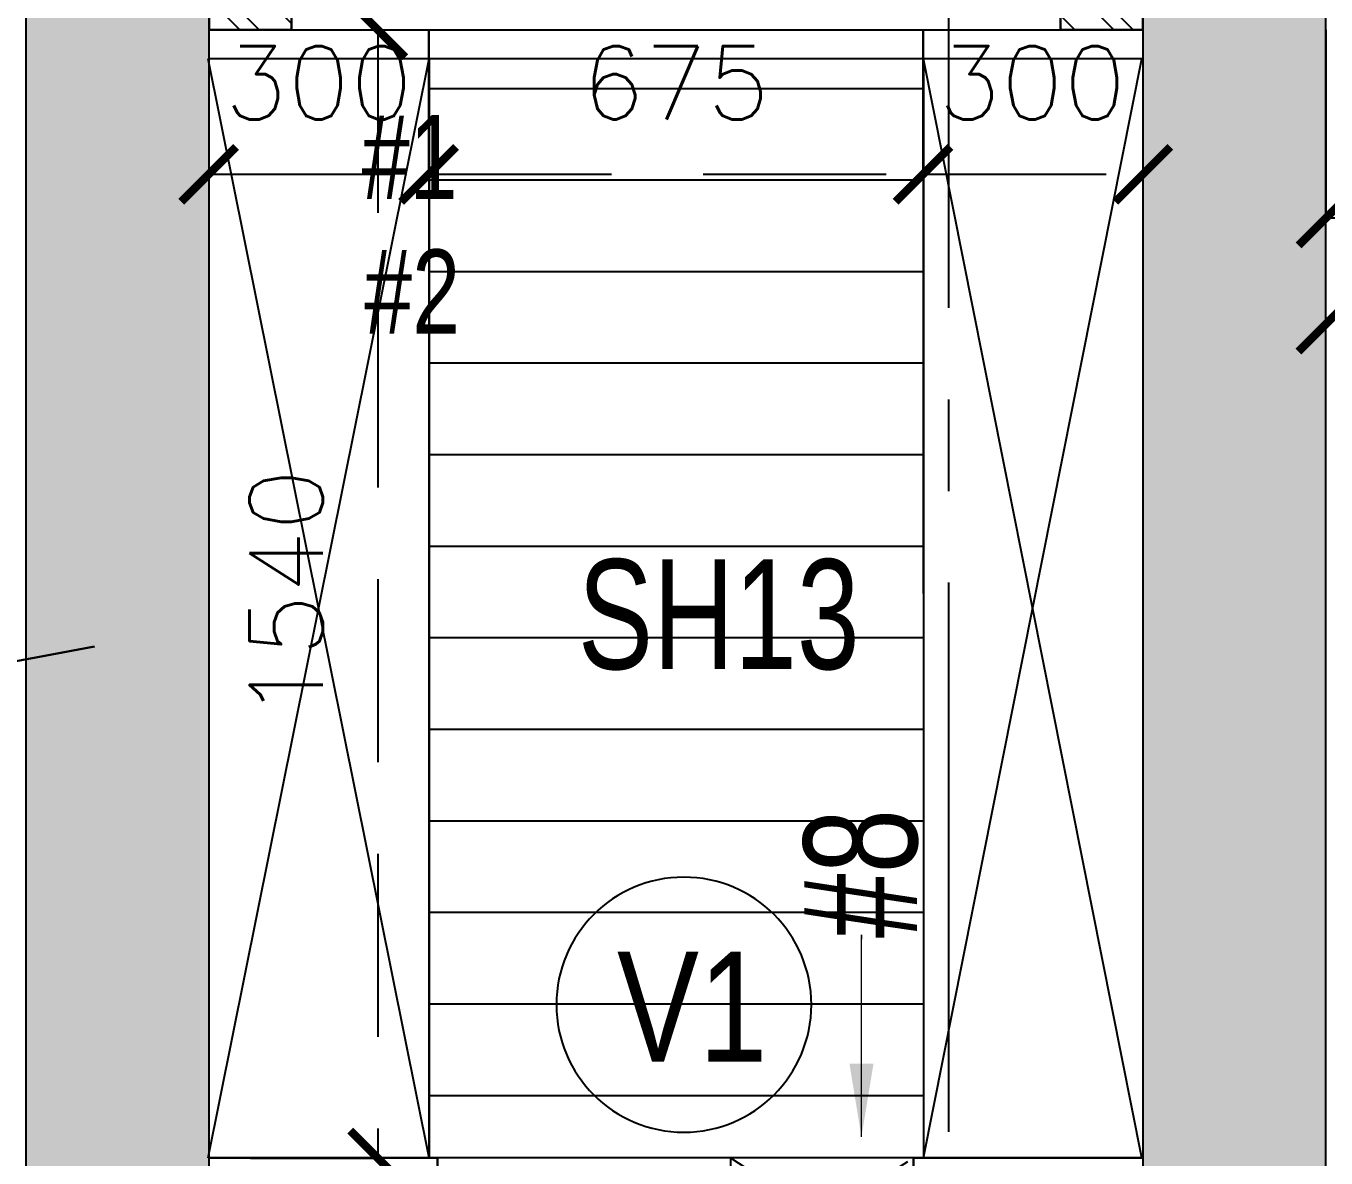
# Model space of a CAD drawing. Header units: millimetres. Extents: x 1180970 to 1231451, y -5737889 to -5695638.
# Drawn here: x 1213337 to 1215112, y -5711639 to -5710093 of the extents above; entities that cross this region are included whole.
import ezdxf
from ezdxf.enums import TextEntityAlignment as Align

# ---------------------------------------------------------------- set-up
doc = ezdxf.new("R2010")
doc.units = ezdxf.units.MM
doc.header["$LTSCALE"] = 1000
doc.header["$MEASUREMENT"] = 0
for name, pattern in [('3BHK-A$1$AUDIT_D_120904163729-0', [0]), ('3BHK-A$2$HIDDEN', [0.375, 0.25, -0.125]), ('AUDIT_D_120904163729-0', [0]), ('T8(T9 IS SIMILAR) - GROUND FLOOR - DIMENSION & TEXTING$0$HIDDEN', [0.375, 0.25, -0.125]), ('T8_REFUGE COLUMNS$0$CENTER2', [1.125, 0.75, -0.125, 0.125, -0.125])]:
    doc.linetypes.add(name, pattern=pattern)
doc.layers.get('0').update_dxf_attribs({"linetype": 'AUDIT_D_120904163729-0'})
for name, color, linetype, lineweight in [('3BHK-A$1$$1$A-WALL- 160', 6, 'Continuous', 30), ('T8 - GROUND FLOOR CORE$0$a-Text', 4, 'Continuous', 0), ('T8 - GROUND FLOOR CORE$0$wall', 22, 'Continuous', 30), ('T8(T9 IS SIMILAR) - GROUND FLOOR - DIMENSION & TEXTING$0$R0-18-10-2014-T1-1st Podium Floor Plan$0$Text', 2, 'Continuous', 0), ('T8(T9 IS SIMILAR) - GROUND FLOOR$0$D&W', 8, 'Continuous', 25)]:
    doc.layers.add(name, color=color, linetype=linetype, lineweight=lineweight)
for name, color, linetype in [('3BHK-A$1$$1$CUT-OUT', 49, 'Continuous'), ('3BHK-A$1$A-HATCH -160', 251, '3BHK-A$1$AUDIT_D_120904163729-0'), ('3BHK-A$1$CUT-OUT', 49, 'Continuous'), ('3BHK-A$1$ELE 1', 1, 'Continuous'), ('T8(T9 IS SIMILAR) - GROUND FLOOR - DIMENSION & TEXTING$0$A-DIMENSIONS', 2, 'T8(T9 IS SIMILAR) - GROUND FLOOR - DIMENSION & TEXTING$0$HIDDEN'), ('T8(T9 IS SIMILAR) - GROUND FLOOR - DIMENSION & TEXTING$0$a-window-no', 125, 'Continuous'), ('T8_REFUGE COLUMNS$0$A-CENTERLINE', 193, 'T8_REFUGE COLUMNS$0$CENTER2'), ('T8_REFUGE COLUMNS$0$A-RCC COLS', 3, 'Continuous')]:
    doc.layers.add(name, color=color, linetype=linetype)
doc.layers.add('T8_REFUGE COLUMNS$0$COL-HATCH', color=7, linetype='Continuous', lineweight=25, true_color=0xa3a3a3)
doc.styles.add('T8 - GROUND FLOOR CORE$0$ARIAL ARROW', font='swisscl.ttf')
doc.styles.add('T8(T9 IS SIMILAR) - GROUND FLOOR - DIMENSION & TEXTING$0$ARIAL ARROW', font='swisscl.ttf')
doc.styles.add('T8(T9 IS SIMILAR) - GROUND FLOOR - DIMENSION & TEXTING$0$LODHA STANDERD', font='sanss___.ttf')
doc.styles.add('T8(T9 IS SIMILAR) - GROUND FLOOR - DIMENSION & TEXTING$0$Romans 1', font='romans.shx', dxfattribs={"height": 100})
doc.styles.add('T8(T9 IS SIMILAR) - GROUND FLOOR - DIMENSION & TEXTING$0$Tahoma', font='tahoma.ttf')
doc.dimstyles.new('T8(T9 IS SIMILAR) - GROUND FLOOR - DIMENSION & TEXTING$0$ALPINE S', dxfattribs={"dimscale": 0, "dimtxt": 100, "dimasz": 75, "dimexe": 0, "dimexo": 0, "dimgap": 75, "dimtad": 1, "dimdec": 0, "dimzin": 0, "dimdsep": 46, "dimtxsty": 'T8(T9 IS SIMILAR) - GROUND FLOOR - DIMENSION & TEXTING$0$Romans 1', "dimblk": 'T8(T9 IS SIMILAR) - GROUND FLOOR - DIMENSION & TEXTING$0$_ArchTick', "dimcen": 0.09, "dimclrd": 256, "dimclre": 256, "dimclrt": 7, "dimadec": 0, "dimazin": 0, "dimtfac": 1, "dimtdec": 0, "dimtofl": 0, "dimtmove": 1, "dimatfit": 0, "dimldrblk": 'T8(T9 IS SIMILAR) - GROUND FLOOR - DIMENSION & TEXTING$0$_Open90', "dimfxl": 1, "dimtolj": 1, "dimtzin": 0, "dimarcsym": 0})
doc.dimstyles.new('T8(T9 IS SIMILAR) - GROUND FLOOR - DIMENSION & TEXTING$0$SAMATA STD', dxfattribs={"dimtxt": 100, "dimasz": 50, "dimexe": 50, "dimexo": 50, "dimgap": 10, "dimtad": 0, "dimdec": 0, "dimrnd": 5, "dimzin": 0, "dimdsep": 46, "dimtxsty": 'T8(T9 IS SIMILAR) - GROUND FLOOR - DIMENSION & TEXTING$0$Tahoma', "dimblk": 'T8(T9 IS SIMILAR) - GROUND FLOOR - DIMENSION & TEXTING$0$_Origin2', "dimcen": -50, "dimdle": 50, "dimclrd": 7, "dimclre": 7, "dimclrt": 7, "dimadec": 0, "dimazin": 0, "dimtfac": 1, "dimtdec": 0, "dimtmove": 1, "dimatfit": 3, "dimfxl": 150, "dimtfill": 1, "dimtolj": 1, "dimtzin": 0, "dimlwd": -1, "dimlwe": -1, "dimarcsym": 0})
pattern_1 = [(45, (-0.65, 1285.594), (-39.77475644, 39.77475644), []), (45, (25.864, 1285.594), (-39.77475644, 39.77475644), [])]

# ---------------------------------------------------------------- blocks, each defined once
blk = doc.blocks.new('3BHK-A')
at = {"layer": '3BHK-A$1$A-HATCH -160', "linetype": 'ByBlock'}
h = blk.add_hatch(dxfattribs=at)
h.set_pattern_fill('ANSI32', color=256, scale=150)
h.set_pattern_definition(pattern_1)
h.paths.add_polyline_path([(1197682.4, -5709940), (1197794.9, -5709940), (1197794.9, -5710099.8), (1197682.4, -5710099.8)])
h = blk.add_hatch(dxfattribs=at)
h.set_pattern_fill('ANSI32', color=256, scale=150)
h.set_pattern_definition(pattern_1)
h.paths.add_polyline_path([(1198844.9, -5710099.8), (1198957.4, -5710099.8), (1198957.4, -5709939.8), (1198844.9, -5709939.8)])
at = {"layer": '3BHK-A$1$CUT-OUT'}
h = blk.add_hatch(dxfattribs=at)
h.set_pattern_fill('ANSI31', color=256, scale=1000, angle=135)
h.set_pattern_definition([(180, (11267.68, 7945.86), (-2e-14, -125), [])])
h.paths.add_polyline_path([(1198657.1, -5710098.5), (1197982.2, -5710098.5), (1197981.9, -5711639.1), (1198657.1, -5711639.1)])
at = {"linetype": '3BHK-A$2$HIDDEN', "ltscale": 0.1}
for p, q in [((1198245.6, -5711799.1, 0), (1197995.6, -5711639.1, 0)), ((1198245.6, -5711639.1, 0), (1197995.6, -5711799.1, 0))]:
    blk.add_line(p, q, dxfattribs=at)
at = {"linetype": '3BHK-A$2$HIDDEN', "ltscale": 0.1, "elevation": 0}
blk.add_lwpolyline([(1198245.6, -5711799.1), (1197995.6, -5711799.1), (1197995.6, -5711639.1), (1198245.6, -5711639.1)], close=True, dxfattribs=at)
at = {"layer": '3BHK-A$1$$1$A-WALL- 160', "linetype": 'ByBlock'}
for p, q in [((1197682.4, -5711639.1, 0), (1197995.6, -5711639.1, 0)), ((1197995.6, -5711799.1, 0), (1197995.6, -5711639.1, 0)), ((1198645.6, -5711799.1, 0), (1198645.6, -5711639.1, 0)), ((1198645.6, -5711639.1, 0), (1198958.7, -5711639.1, 0))]:
    blk.add_line(p, q, dxfattribs=at)
at = {"layer": '3BHK-A$1$$1$A-WALL- 160', "linetype": 'ByBlock', "elevation": 0}
for points in [[(1197794.9, -5709938.5), (1197682.4, -5709938.5), (1197682.4, -5710098.5), (1197794.9, -5710098.5)], [(1198844.9, -5709938.5), (1198957.4, -5709938.5), (1198957.4, -5710098.5), (1198844.9, -5710098.5)]]:
    blk.add_lwpolyline(points, close=True, dxfattribs=at)
at = {"layer": '3BHK-A$1$$1$CUT-OUT'}
blk.add_line((1198844.9, -5710098.5, 0), (1197794.9, -5710098.5, 0), dxfattribs=at)
at = {"layer": '3BHK-A$1$CUT-OUT'}
for p, q in [((1197683.8, -5711639.1, 0), (1197982, -5710138.5, 0.4)), ((1197982, -5711639.1, 0.4), (1197683.8, -5710138.5, 0)), ((1198958.8, -5711639.1, 0), (1198657.1, -5710138.5, 0.4)), ((1198657.1, -5711639.1, 0.4), (1198958.8, -5710138.5, 0))]:
    blk.add_line(p, q, dxfattribs=at)
at = {"layer": '3BHK-A$1$CUT-OUT', "elevation": 0.4}
blk.add_lwpolyline([(1198657.1, -5710098.5), (1197982.2, -5710098.5), (1197981.9, -5711639.1), (1198657.1, -5711639.1)], close=True, dxfattribs=at)
at = {"layer": '3BHK-A$1$ELE 1', "linetype": 'ByBlock'}
for p, q in [((1197683.8, -5710138.5, 0), (1198957.5, -5710138.5, -0.5)), ((1197982, -5710138.5, 0.4), (1197982, -5711639.1, 0.4)), ((1198657.1, -5710138.5, 0.4), (1198657.1, -5711639.1, 0.4))]:
    blk.add_line(p, q, dxfattribs=at)
blk = doc.blocks.new('T8_REFUGE COLUMNS')
at = {"layer": 'T8_REFUGE COLUMNS$0$COL-HATCH', "linetype": 'ByBlock'}
h = blk.add_hatch(color=256, dxfattribs=at)
h.dxf.hatch_style = 1
h.paths.add_polyline_path([(1213587.1, -5709939.9), (1213337.1, -5709939.9), (1213337.1, -5714149.9), (1213587.1, -5714149.9)])
h = blk.add_hatch(color=256, dxfattribs=at)
h.dxf.hatch_style = 1
h.paths.add_polyline_path([(1214862.1, -5711799.9), (1215112.1, -5711799.9), (1215112.1, -5709939.9), (1214862.1, -5709939.9)])
at = {"layer": 'T8_REFUGE COLUMNS$0$A-CENTERLINE'}
blk.add_line((1214597.1, -5722853.5), (1214597.1, -5698299.6), dxfattribs=at)
at = {"layer": 'T8_REFUGE COLUMNS$0$A-RCC COLS', "linetype": 'ByBlock'}
for points in [[(1213587.1, -5709939.9), (1213337.1, -5709939.9), (1213337.1, -5714149.9), (1213587.1, -5714149.9)], [(1214862.1, -5711799.9), (1215112.1, -5711799.9), (1215112.1, -5709939.9), (1214862.1, -5709939.9)]]:
    blk.add_lwpolyline(points, close=True, dxfattribs=at)
blk = doc.blocks.new('T8 - GROUND FLOOR CORE')
at = {"layer": 'T8 - GROUND FLOOR CORE$0$wall', "linetype": 'ByBlock', "elevation": -0.5}
blk.add_lwpolyline([(1212012.2, -5711213.9), (1212740.1, -5711071.8), (1212783.5, -5710898.3), (1212844.6, -5711194.4), (1212905.5, -5711039.1), (1213430.7, -5710940.6)], dxfattribs=at)
at = {"layer": 'T8 - GROUND FLOOR CORE$0$a-Text', "linetype": 'ByBlock', "insert": (1212533.4, -5710973.7), "char_height": 150, "width": 3499.366, "attachment_point": 7, "style": 'T8 - GROUND FLOOR CORE$0$ARIAL ARROW'}
blk.add_mtext('\\pi1557.46454;SH13', dxfattribs=at)
blk = doc.blocks.new('T8(T9 IS SIMILAR) - GROUND FLOOR')
at = {"layer": 'T8(T9 IS SIMILAR) - GROUND FLOOR$0$D&W', "linetype": 'ByBlock'}
for name in ['T8_REFUGE COLUMNS', 'T8 - GROUND FLOOR CORE']:
    blk.add_blockref(name, (0, 0), dxfattribs=at)
at = {"layer": 'T8(T9 IS SIMILAR) - GROUND FLOOR$0$D&W', "linetype": 'ByBlock', "xscale": -1}
blk.add_blockref('3BHK-A', (2412544.6, 0), dxfattribs=at)
blk = doc.blocks.new('T8(T9 IS SIMILAR) - GROUND FLOOR - DIMENSION & TEXTING$0$_ArchTick')
at = {"color": 0, "linetype": 'ByBlock', "const_width": 0.15}
blk.add_lwpolyline([(-0.5, -0.5), (0.5, 0.5)], dxfattribs=at)
blk = doc.blocks.new('*D596')
at = {"layer": 'T8(T9 IS SIMILAR) - GROUND FLOOR - DIMENSION & TEXTING$0$A-DIMENSIONS', "linetype": 'T8(T9 IS SIMILAR) - GROUND FLOOR - DIMENSION & TEXTING$0$HIDDEN', "lineweight": -2, "transparency": 16777216}
for p, q in [((1215112.3, -5710615.7), (1215112.3, -5710500.5)), ((1218412.3, -5710615.7), (1218412.3, -5710500.5))]:
    blk.add_line(p, q, dxfattribs=at)
at = {"layer": 'T8(T9 IS SIMILAR) - GROUND FLOOR - DIMENSION & TEXTING$0$A-DIMENSIONS', "lineweight": -2, "transparency": 16777216}
blk.add_line((1218412.3, -5710500.5), (1215112.3, -5710500.5), dxfattribs=at)
at = {"layer": 'T8(T9 IS SIMILAR) - GROUND FLOOR - DIMENSION & TEXTING$0$A-DIMENSIONS', "linetype": 'ByBlock', "lineweight": -2, "transparency": 16777216, "xscale": 75, "yscale": 75, "zscale": 75, "rotation": 180}
blk.add_blockref('T8(T9 IS SIMILAR) - GROUND FLOOR - DIMENSION & TEXTING$0$_ArchTick', (1215112.3, -5710500.5), dxfattribs=at)
at = {"layer": 'T8(T9 IS SIMILAR) - GROUND FLOOR - DIMENSION & TEXTING$0$A-DIMENSIONS', "linetype": 'ByBlock', "lineweight": -2, "transparency": 16777216, "xscale": 75, "yscale": 75, "zscale": 75}
blk.add_blockref('T8(T9 IS SIMILAR) - GROUND FLOOR - DIMENSION & TEXTING$0$_ArchTick', (1218412.3, -5710500.5), dxfattribs=at)
at = {"layer": 'T8(T9 IS SIMILAR) - GROUND FLOOR - DIMENSION & TEXTING$0$A-DIMENSIONS', "color": 7, "linetype": 'ByBlock', "transparency": 16777216, "insert": (1216762.3, -5710375.5), "char_height": 100, "attachment_point": 5, "style": 'T8(T9 IS SIMILAR) - GROUND FLOOR - DIMENSION & TEXTING$0$Romans 1'}
blk.add_mtext('\\A1;3300', dxfattribs=at)
blk = doc.blocks.new('T8(T9 IS SIMILAR) - GROUND FLOOR - DIMENSION & TEXTING$0$_Open90')
at = {"color": 0, "linetype": 'ByBlock', "lineweight": -2}
for p, q in [((-0.5, 0.5), (0, 0)), ((0, 0), (-1, 0)), ((0, 0), (-0.5, -0.5))]:
    blk.add_line(p, q, dxfattribs=at)
blk = doc.blocks.new('*D598')
at = {"layer": 'T8(T9 IS SIMILAR) - GROUND FLOOR - DIMENSION & TEXTING$0$A-DIMENSIONS', "linetype": 'T8(T9 IS SIMILAR) - GROUND FLOOR - DIMENSION & TEXTING$0$HIDDEN', "lineweight": -2, "transparency": 16777216}
for p, q in [((1215112.3, -5710098.8), (1215112.3, -5710355.7)), ((1216012.3, -5710098.8), (1216012.3, -5710355.7))]:
    blk.add_line(p, q, dxfattribs=at)
at = {"layer": 'T8(T9 IS SIMILAR) - GROUND FLOOR - DIMENSION & TEXTING$0$A-DIMENSIONS', "lineweight": -2, "transparency": 16777216}
blk.add_line((1216012.3, -5710355.7), (1215112.3, -5710355.7), dxfattribs=at)
at = {"layer": 'T8(T9 IS SIMILAR) - GROUND FLOOR - DIMENSION & TEXTING$0$A-DIMENSIONS', "linetype": 'ByBlock', "lineweight": -2, "transparency": 16777216, "xscale": 75, "yscale": 75, "zscale": 75, "rotation": 180}
blk.add_blockref('T8(T9 IS SIMILAR) - GROUND FLOOR - DIMENSION & TEXTING$0$_ArchTick', (1215112.3, -5710355.7), dxfattribs=at)
at = {"layer": 'T8(T9 IS SIMILAR) - GROUND FLOOR - DIMENSION & TEXTING$0$A-DIMENSIONS', "linetype": 'ByBlock', "lineweight": -2, "transparency": 16777216, "xscale": 75, "yscale": 75, "zscale": 75}
blk.add_blockref('T8(T9 IS SIMILAR) - GROUND FLOOR - DIMENSION & TEXTING$0$_ArchTick', (1216012.3, -5710355.7), dxfattribs=at)
at = {"layer": 'T8(T9 IS SIMILAR) - GROUND FLOOR - DIMENSION & TEXTING$0$A-DIMENSIONS', "color": 7, "linetype": 'ByBlock', "transparency": 16777216, "insert": (1215562.3, -5710230.7), "char_height": 100, "attachment_point": 5, "style": 'T8(T9 IS SIMILAR) - GROUND FLOOR - DIMENSION & TEXTING$0$Romans 1'}
blk.add_mtext('\\A1;900', dxfattribs=at)
blk = doc.blocks.new('*D578')
at = {"layer": 'T8(T9 IS SIMILAR) - GROUND FLOOR - DIMENSION & TEXTING$0$A-DIMENSIONS', "linetype": 'T8(T9 IS SIMILAR) - GROUND FLOOR - DIMENSION & TEXTING$0$HIDDEN', "lineweight": -2, "transparency": 16777216}
for p, q in [((1213643.5, -5710098.8), (1213817.6, -5710098.8)), ((1213643.7, -5711639.2), (1213817.6, -5711639.2))]:
    blk.add_line(p, q, dxfattribs=at)
at = {"layer": 'T8(T9 IS SIMILAR) - GROUND FLOOR - DIMENSION & TEXTING$0$A-DIMENSIONS', "lineweight": -2, "transparency": 16777216}
blk.add_line((1213817.6, -5710098.8), (1213817.6, -5711639.2), dxfattribs=at)
at = {"layer": 'T8(T9 IS SIMILAR) - GROUND FLOOR - DIMENSION & TEXTING$0$A-DIMENSIONS', "linetype": 'ByBlock', "lineweight": -2, "transparency": 16777216, "xscale": 75, "yscale": 75, "zscale": 75}
for p, rotation in [((1213817.6, -5710098.8), 90), ((1213817.6, -5711639.2), 270)]:
    blk.add_blockref('T8(T9 IS SIMILAR) - GROUND FLOOR - DIMENSION & TEXTING$0$_ArchTick', p, dxfattribs=dict(at, rotation=rotation))
at = {"layer": 'T8(T9 IS SIMILAR) - GROUND FLOOR - DIMENSION & TEXTING$0$A-DIMENSIONS', "color": 7, "linetype": 'ByBlock', "transparency": 16777216, "insert": (1213692.6, -5710869), "char_height": 100, "attachment_point": 5, "rotation": 90, "style": 'T8(T9 IS SIMILAR) - GROUND FLOOR - DIMENSION & TEXTING$0$Romans 1'}
blk.add_mtext('\\A1;1540', dxfattribs=at)
blk = doc.blocks.new('T8(T9 IS SIMILAR) - GROUND FLOOR - DIMENSION & TEXTING$0$WINDOW TAG')
at = {"layer": 'T8(T9 IS SIMILAR) - GROUND FLOOR - DIMENSION & TEXTING$0$a-window-no'}
blk.add_circle((0, 0), 174.1, dxfattribs=at)
at = {"layer": 'T8(T9 IS SIMILAR) - GROUND FLOOR - DIMENSION & TEXTING$0$a-window-no', "style": 'T8(T9 IS SIMILAR) - GROUND FLOOR - DIMENSION & TEXTING$0$LODHA STANDERD'}
blk.add_attdef('WINDOW', text='', height=150, dxfattribs=at).set_placement((11.3, 2.8), align=Align.MIDDLE_CENTER)
blk = doc.blocks.new('*D464')
at = {"layer": 'T8(T9 IS SIMILAR) - GROUND FLOOR - DIMENSION & TEXTING$0$A-DIMENSIONS', "linetype": 'T8(T9 IS SIMILAR) - GROUND FLOOR - DIMENSION & TEXTING$0$HIDDEN', "lineweight": -2, "transparency": 16777216}
for p, q in [((1213586.7, -5710098.5), (1213586.7, -5710296)), ((1213886.9, -5710098.5), (1213886.9, -5710296))]:
    blk.add_line(p, q, dxfattribs=at)
at = {"layer": 'T8(T9 IS SIMILAR) - GROUND FLOOR - DIMENSION & TEXTING$0$A-DIMENSIONS', "lineweight": -2, "transparency": 16777216}
blk.add_line((1213586.7, -5710296), (1213886.9, -5710296), dxfattribs=at)
at = {"layer": 'T8(T9 IS SIMILAR) - GROUND FLOOR - DIMENSION & TEXTING$0$A-DIMENSIONS', "linetype": 'ByBlock', "lineweight": -2, "transparency": 16777216, "xscale": 75, "yscale": 75, "zscale": 75, "rotation": 180}
blk.add_blockref('T8(T9 IS SIMILAR) - GROUND FLOOR - DIMENSION & TEXTING$0$_ArchTick', (1213586.7, -5710296), dxfattribs=at)
at = {"layer": 'T8(T9 IS SIMILAR) - GROUND FLOOR - DIMENSION & TEXTING$0$A-DIMENSIONS', "linetype": 'ByBlock', "lineweight": -2, "transparency": 16777216, "xscale": 75, "yscale": 75, "zscale": 75}
blk.add_blockref('T8(T9 IS SIMILAR) - GROUND FLOOR - DIMENSION & TEXTING$0$_ArchTick', (1213886.9, -5710296), dxfattribs=at)
at = {"layer": 'T8(T9 IS SIMILAR) - GROUND FLOOR - DIMENSION & TEXTING$0$A-DIMENSIONS', "color": 7, "linetype": 'ByBlock', "transparency": 16777216, "insert": (1213736.8, -5710171), "char_height": 100, "attachment_point": 5, "style": 'T8(T9 IS SIMILAR) - GROUND FLOOR - DIMENSION & TEXTING$0$Romans 1'}
blk.add_mtext('\\A1;300', dxfattribs=at)
blk = doc.blocks.new('T8(T9 IS SIMILAR) - GROUND FLOOR - DIMENSION & TEXTING$0$_Origin2')
at = {"color": 0, "linetype": 'ByBlock', "lineweight": -2}
blk.add_line((-0.5, 0), (-1, 0), dxfattribs=at)
for radius in [0.5, 0.25]:
    blk.add_circle((0, 0), radius, dxfattribs=at)
blk = doc.blocks.new('*D465')
at = {"layer": 'T8(T9 IS SIMILAR) - GROUND FLOOR - DIMENSION & TEXTING$0$A-DIMENSIONS', "linetype": 'T8(T9 IS SIMILAR) - GROUND FLOOR - DIMENSION & TEXTING$0$HIDDEN', "lineweight": -2, "transparency": 16777216}
for p, q in [((1213886.9, -5710098.5), (1213886.9, -5710296)), ((1214562, -5710098.5), (1214562, -5710296))]:
    blk.add_line(p, q, dxfattribs=at)
at = {"layer": 'T8(T9 IS SIMILAR) - GROUND FLOOR - DIMENSION & TEXTING$0$A-DIMENSIONS', "lineweight": -2, "transparency": 16777216}
blk.add_line((1213886.9, -5710296), (1214562, -5710296), dxfattribs=at)
at = {"layer": 'T8(T9 IS SIMILAR) - GROUND FLOOR - DIMENSION & TEXTING$0$A-DIMENSIONS', "linetype": 'ByBlock', "lineweight": -2, "transparency": 16777216, "xscale": 75, "yscale": 75, "zscale": 75, "rotation": 180}
blk.add_blockref('T8(T9 IS SIMILAR) - GROUND FLOOR - DIMENSION & TEXTING$0$_ArchTick', (1213886.9, -5710296), dxfattribs=at)
at = {"layer": 'T8(T9 IS SIMILAR) - GROUND FLOOR - DIMENSION & TEXTING$0$A-DIMENSIONS', "linetype": 'ByBlock', "lineweight": -2, "transparency": 16777216, "xscale": 75, "yscale": 75, "zscale": 75}
blk.add_blockref('T8(T9 IS SIMILAR) - GROUND FLOOR - DIMENSION & TEXTING$0$_ArchTick', (1214562, -5710296), dxfattribs=at)
at = {"layer": 'T8(T9 IS SIMILAR) - GROUND FLOOR - DIMENSION & TEXTING$0$A-DIMENSIONS', "color": 7, "linetype": 'ByBlock', "transparency": 16777216, "insert": (1214224.5, -5710171), "char_height": 100, "attachment_point": 5, "style": 'T8(T9 IS SIMILAR) - GROUND FLOOR - DIMENSION & TEXTING$0$Romans 1'}
blk.add_mtext('\\A1;675', dxfattribs=at)
blk = doc.blocks.new('*D466')
at = {"layer": 'T8(T9 IS SIMILAR) - GROUND FLOOR - DIMENSION & TEXTING$0$A-DIMENSIONS', "linetype": 'T8(T9 IS SIMILAR) - GROUND FLOOR - DIMENSION & TEXTING$0$HIDDEN', "lineweight": -2, "transparency": 16777216}
for p, q in [((1214562, -5710098.5), (1214562, -5710296)), ((1214862.2, -5710098.5), (1214862.2, -5710296))]:
    blk.add_line(p, q, dxfattribs=at)
at = {"layer": 'T8(T9 IS SIMILAR) - GROUND FLOOR - DIMENSION & TEXTING$0$A-DIMENSIONS', "lineweight": -2, "transparency": 16777216}
blk.add_line((1214562, -5710296), (1214862.2, -5710296), dxfattribs=at)
at = {"layer": 'T8(T9 IS SIMILAR) - GROUND FLOOR - DIMENSION & TEXTING$0$A-DIMENSIONS', "linetype": 'ByBlock', "lineweight": -2, "transparency": 16777216, "xscale": 75, "yscale": 75, "zscale": 75, "rotation": 180}
blk.add_blockref('T8(T9 IS SIMILAR) - GROUND FLOOR - DIMENSION & TEXTING$0$_ArchTick', (1214562, -5710296), dxfattribs=at)
at = {"layer": 'T8(T9 IS SIMILAR) - GROUND FLOOR - DIMENSION & TEXTING$0$A-DIMENSIONS', "linetype": 'ByBlock', "lineweight": -2, "transparency": 16777216, "xscale": 75, "yscale": 75, "zscale": 75}
blk.add_blockref('T8(T9 IS SIMILAR) - GROUND FLOOR - DIMENSION & TEXTING$0$_ArchTick', (1214862.2, -5710296), dxfattribs=at)
at = {"layer": 'T8(T9 IS SIMILAR) - GROUND FLOOR - DIMENSION & TEXTING$0$A-DIMENSIONS', "color": 7, "linetype": 'ByBlock', "transparency": 16777216, "insert": (1214711.1, -5710171), "char_height": 100, "attachment_point": 5, "style": 'T8(T9 IS SIMILAR) - GROUND FLOOR - DIMENSION & TEXTING$0$Romans 1'}
blk.add_mtext('\\A1;300', dxfattribs=at)
blk = doc.blocks.new('T8(T9 IS SIMILAR) - GROUND FLOOR - DIMENSION & TEXTING')
at = {"layer": 'T8(T9 IS SIMILAR) - GROUND FLOOR - DIMENSION & TEXTING$0$a-window-no'}
ref = blk.add_blockref('T8(T9 IS SIMILAR) - GROUND FLOOR - DIMENSION & TEXTING$0$WINDOW TAG', (1214235.5, -5711429.8, 1.1), dxfattribs=dict(at, xscale=-1, rotation=180))
ref.add_attrib('WINDOW', 'V1', dxfattribs={"height": 150, "style": 'T8(T9 IS SIMILAR) - GROUND FLOOR - DIMENSION & TEXTING$0$LODHA STANDERD', "width": 0.8}).set_placement((1214246.8, -5711432.6, 1.1), align=Align.MIDDLE_CENTER)
at = {"layer": 'T8(T9 IS SIMILAR) - GROUND FLOOR - DIMENSION & TEXTING$0$R0-18-10-2014-T1-1st Podium Floor Plan$0$Text', "linetype": 'ByBlock', "style": 'T8(T9 IS SIMILAR) - GROUND FLOOR - DIMENSION & TEXTING$0$ARIAL ARROW'}
blk.add_text('#8', height=154.91, rotation=90, dxfattribs=at).set_placement((1214553.9, -5711339, 0))
at = {"layer": 'T8(T9 IS SIMILAR) - GROUND FLOOR - DIMENSION & TEXTING$0$R0-18-10-2014-T1-1st Podium Floor Plan$0$Text', "char_height": 114.75, "width": 1512.561, "attachment_point": 9, "style": 'T8(T9 IS SIMILAR) - GROUND FLOOR - DIMENSION & TEXTING$0$ARIAL ARROW'}
for s, insert in [('#1', (1213926.4, -5710329.8, 0)), ('#2', (1213930, -5710513.4, 0))]:
    blk.add_mtext(s, dxfattribs=dict(at, insert=insert))
at = {"layer": 'T8(T9 IS SIMILAR) - GROUND FLOOR - DIMENSION & TEXTING$0$A-DIMENSIONS', "linetype": 'ByBlock'}
dim = blk.add_linear_dim(base=(1213817.6, -5711639.2), p1=(1213643.5, -5710098.8), p2=(1213643.7, -5711639.2), angle=270, dimstyle='T8(T9 IS SIMILAR) - GROUND FLOOR - DIMENSION & TEXTING$0$ALPINE S', override={"dimscale": 1, "dimfxl": 5, "dimarcsym": 1}, dxfattribs=at)
dim.commit()
dim.dimension.update_dxf_attribs({"geometry": '*D578', "text_midpoint": (1213692.6, -5710869)})
for base, p1, p2, picture, middle in [((1213886.9, -5710296, 0), (1213586.7, -5710098.5, 0), (1213886.9, -5710098.5, 0.9), '*D464', (1213736.8, -5710296, 0)), ((1214862.2, -5710296, 0), (1214562, -5710098.5, 0), (1214862.2, -5710098.5, 0.5), '*D466', (1214711.1, -5710296, 0))]:
    dim = blk.add_linear_dim(base=base, p1=p1, p2=p2, dimstyle='T8(T9 IS SIMILAR) - GROUND FLOOR - DIMENSION & TEXTING$0$ALPINE S', override={"dimscale": 1, "dimfxl": 5, "dimarcsym": 1}, dxfattribs=at)
    dim.commit()
    dim.dimension.update_dxf_attribs({"geometry": picture, "text_midpoint": middle, "dimtype": 128})
for base, p1, p2, picture, middle in [((1214562, -5710296, 0), (1213886.9, -5710098.5, 0.9), (1214562, -5710098.5, 0.9), '*D465', (1214224.5, -5710171, 0)), ((1215112.3, -5710355.7), (1216012.3, -5710098.8), (1215112.3, -5710098.8, 0.4), '*D598', (1215562.3, -5710230.7)), ((1215112.3, -5710500.5), (1218412.3, -5710615.7, 0.4), (1215112.3, -5710615.7, 0.4), '*D596', (1216762.3, -5710375.5))]:
    dim = blk.add_linear_dim(base=base, p1=p1, p2=p2, dimstyle='T8(T9 IS SIMILAR) - GROUND FLOOR - DIMENSION & TEXTING$0$ALPINE S', override={"dimscale": 1, "dimfxl": 5, "dimarcsym": 1}, dxfattribs=at)
    dim.commit()
    dim.dimension.update_dxf_attribs({"geometry": picture, "text_midpoint": middle})
at = {"layer": 'T8(T9 IS SIMILAR) - GROUND FLOOR - DIMENSION & TEXTING$0$R0-18-10-2014-T1-1st Podium Floor Plan$0$Text'}
blk.add_leader([(1214478, -5711610.3, 0), (1214478, -5711334.4, 0), (1214478, -5711340.5, 0)], dimstyle='T8(T9 IS SIMILAR) - GROUND FLOOR - DIMENSION & TEXTING$0$SAMATA STD', override={"dimscale": 1, "dimasz": 100, "dimclrd": 2, "dimfxlon": 1, "dimarcsym": 1}, dxfattribs=at)

msp = doc.modelspace()

# ---------------------------------------------------------------- block references
at = {"linetype": 'ByBlock'}
msp.add_blockref('T8(T9 IS SIMILAR) - GROUND FLOOR', (0, 0), dxfattribs=at)

# ---------------------------------------------------------------- next in the draw order: block references
msp.add_blockref('T8(T9 IS SIMILAR) - GROUND FLOOR - DIMENSION & TEXTING', (0, 0), dxfattribs=at)

doc.saveas('drawing.dxf')
